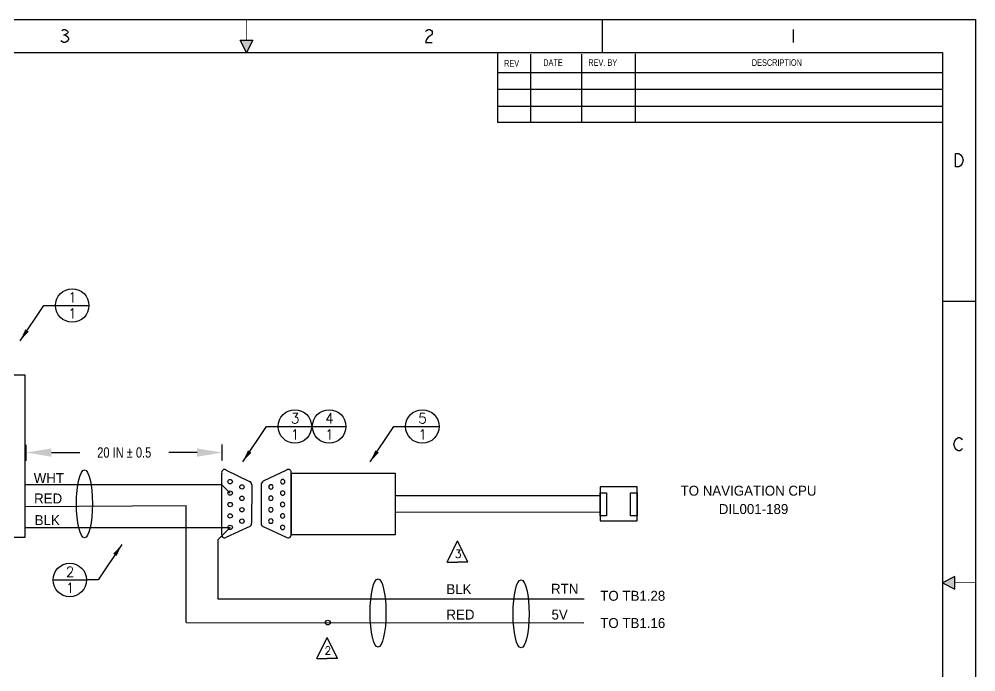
# Model space of a CAD drawing. Extents: x 0 to 22, y 0 to 17.
# Drawn here: x 7.57 to 22, y 7.15 to 17.01 of the extents above; entities that cross this region are included whole.
import ezdxf

# ---------------------------------------------------------------- set-up
doc = ezdxf.new("R2010")
doc.units = 0
doc.header["$LTSCALE"] = 1.21
doc.header["$MEASUREMENT"] = 0
doc.header["$PDMODE"] = 3
doc.header["$PDSIZE"] = 0.3125
doc.styles.add('BlockDiag', font='romans__.ttf')
doc.styles.get("Standard").update_dxf_attribs({"font": 'txt', "width": 0.8})
doc.dimstyles.get("Standard").update_dxf_attribs({"dimtxt": 0.15625, "dimasz": 0.1875, "dimexe": 0.396, "dimexo": 0.1375, "dimgap": 0.09, "dimtad": 0, "dimtih": 1, "dimtoh": 1, "dimdec": 4, "dimzin": 0, "dimdsep": 46, "dimtxsty": 'Standard', "dimcen": 0.198, "dimadec": 0, "dimazin": 0, "dimtfac": 1, "dimtdec": 4, "dimtofl": 0, "dimtmove": 0, "dimatfit": 3, "dimfxl": 1, "dimtolj": 1, "dimtzin": 0, "dimarcsym": 0})

# ---------------------------------------------------------------- blocks, each defined once
blk = doc.blocks.new('*U9')
blk.add_circle((0, 0), 0.0331)
blk = doc.blocks.new('*U10')
at = {"color": 0, "linetype": 'ByBlock', "lineweight": -2, "transparency": 16777216}
for p in [(0, 0), (0, -0.172), (0, -0.345), (0, -0.517), (0, -0.69)]:
    blk.add_blockref('*U9', p, dxfattribs=at)
blk = doc.blocks.new('*U12')
blk.add_circle((0, 0), 0.0331)
blk = doc.blocks.new('*U13')
at = {"color": 0, "linetype": 'ByBlock', "lineweight": -2, "transparency": 16777216}
for p in [(0, 0), (0, -0.172), (0, -0.345), (0, -0.517)]:
    blk.add_blockref('*U12', p, dxfattribs=at)
blk = doc.blocks.new('*U14')
blk.add_circle((0, 0), 0.0331)
blk = doc.blocks.new('*U15')
at = {"color": 0, "linetype": 'ByBlock', "lineweight": -2, "transparency": 16777216}
for p in [(0, 0), (0, -0.172), (0, -0.345), (0, -0.517), (0, -0.69)]:
    blk.add_blockref('*U14', p, dxfattribs=at)
blk = doc.blocks.new('*U16')
blk.add_circle((0, 0), 0.0331)
blk = doc.blocks.new('*U17')
at = {"color": 0, "linetype": 'ByBlock', "lineweight": -2, "transparency": 16777216}
for p in [(0, 0), (0, -0.172), (0, -0.345), (0, -0.517)]:
    blk.add_blockref('*U16', p, dxfattribs=at)
blk = doc.blocks.new('*D20')
at = {"color": 0, "lineweight": -2, "transparency": 16777216}
for p, q in [((8.055, 10.464), (8.481, 10.464)), ((10.254, 10.464), (9.828, 10.464))]:
    blk.add_line(p, q, dxfattribs=at)
at = {"color": 0, "transparency": 16777216}
for points in [[(8.055, 10.527), (8.055, 10.401), (7.675, 10.464)], [(10.254, 10.527), (10.254, 10.401), (10.634, 10.464)]]:
    blk.add_solid(points, dxfattribs=at)
at = {"layer": 'DEFPOINTS', "color": 0, "transparency": 16777216}
for p in [(7.675, 10.506), (7.675, 10.464), (10.634, 10.464)]:
    blk.add_point(p, dxfattribs=at)
at = {"color": 0, "transparency": 16777216, "insert": (9.154, 10.464), "char_height": 0.15625, "attachment_point": 5}
blk.add_mtext('\\A1;20 IN ± 0.5', dxfattribs=at)

msp = doc.modelspace()

# ---------------------------------------------------------------- hatches: boundary and pattern name
h = msp.add_hatch()
h.set_pattern_fill('ANSI31', color=256)
h.set_pattern_definition([(45, (2.6697, -0.6869), (-0.0883883, 0.0883883), [])])
h.paths.add_polyline_path([(12.26145, 7.36053), (12.18999, 7.36055, 1)])
h.paths.add_polyline_path([(12.18999, 7.36055), (12.26145, 7.36053, 1)])

# ---------------------------------------------------------------- linework, layer by layer
at = {"color": 7, "linetype": 'Continuous'}
for p, q in [((0, 17), (21.99996, 17)), ((16.37292, 16.5), (16.37292, 17)), ((21.99996, 17), (21.99996, 0)), ((10.99998, 16.5), (10.90498, 16.69)), ((10.90498, 16.69), (11.09498, 16.69)), ((11.09498, 16.69), (10.99998, 16.5)), ((0.5, 16.5), (21.49996, 16.5)), ((21.49996, 16.5), (21.49996, 0.5)), ((21.49996, 12.75), (21.99996, 12.75)), ((21.68996, 8.595), (21.49996, 8.5)), ((21.68996, 8.405), (21.68996, 8.595)), ((21.49996, 8.5), (21.68996, 8.405))]:
    msp.add_line(p, q, dxfattribs=at)
at = {"color": 2, "linetype": 'Continuous'}
for p, q in [((8.2375, 16.76667), (8.2625, 16.76667)), ((19.24996, 16.85), (19.24996, 16.65))]:
    msp.add_line(p, q, dxfattribs=at)
at = {"color": 2}
for p, q in [((14.78676, 16.48426), (14.78676, 15.44757)), ((15.28633, 16.47632), (15.28633, 15.44757)), ((16.05461, 16.47508), (16.05461, 15.44757)), ((16.86368, 16.48311), (16.86368, 15.44757)), ((21.4954, 16.19609), (14.78676, 16.19609)), ((21.4954, 15.94091), (14.78676, 15.94091)), ((21.4954, 15.68574), (14.78676, 15.68574)), ((21.4954, 15.44757), (14.78676, 15.44757))]:
    msp.add_line(p, q, dxfattribs=at)
for p, q in [((8.11679, 12.6838), (8.62143, 12.6838)), ((11.47669, 10.85823), (11.98132, 10.85823)), ((11.99456, 10.85823), (12.4992, 10.85823)), ((13.39995, 10.85823), (13.90459, 10.85823)), ((7.67531, 10.33882), (7.67531, 10.57927)), ((10.6336, 10.34365), (10.6336, 10.5841)), ((10.62418, 9.22747), (10.62535, 10.15027)), ((10.69238, 10.20049), (11.04553, 10.02971)), ((11.60448, 10.20066), (11.25089, 10.03078)), ((11.67021, 9.22747), (11.67138, 10.15027)), ((10.62513, 9.97908), (7.65287, 9.97908)), ((10.75176, 9.85245), (10.62513, 9.97908)), ((11.07803, 9.97868), (11.0748, 9.40048)), ((11.21826, 9.97983), (11.22002, 9.40163)), ((13.24937, 9.81473), (16.33474, 9.81473)), ((10.08677, 9.65915), (7.65287, 9.64594)), ((10.08677, 7.89811), (10.08677, 9.65915)), ((13.24937, 9.5669), (16.33474, 9.56742)), ((7.65287, 9.33507), (10.75176, 9.33507)), ((10.75176, 9.33507), (10.56417, 9.14748)), ((11.04667, 9.34691), (10.6983, 9.18849)), ((11.24801, 9.34799), (11.59598, 9.18867)), ((10.56417, 9.14748), (10.56417, 8.259)), ((14.02573, 8.8124), (14.18309, 9.13105)), ((14.34045, 8.8124), (14.18309, 9.13105)), ((14.02573, 8.8124), (14.18309, 8.8124)), ((14.34045, 8.8124), (14.18309, 8.8124)), ((8.08038, 8.54216), (8.58502, 8.54216)), ((10.56417, 8.259), (16.09525, 8.259)), ((10.08677, 7.89811), (16.08859, 7.89703)), ((12.05955, 7.35396), (12.21691, 7.67261)), ((12.37426, 7.35396), (12.21691, 7.67261)), ((12.05955, 7.35396), (12.21691, 7.35396)), ((12.37426, 7.35396), (12.21691, 7.35396))]:
    msp.add_line(p, q)
at = {"color": 7, "linetype": 'Continuous', "const_width": 0.01}
for points in [[(10.99998, 17), (10.99998, 16.69)], [(21.99996, 8.5), (21.68996, 8.5)]]:
    msp.add_lwpolyline(points, dxfattribs=at)
at = {"color": 2, "linetype": 'Continuous'}
for points in [[(8.2125, 16.83334), (8.2375, 16.85), (8.2625, 16.85), (8.2875, 16.83334), (8.3, 16.81667), (8.3, 16.8), (8.2875, 16.78334), (8.2625, 16.76667), (8.2875, 16.75)], [(8.2875, 16.75), (8.3125, 16.71667), (8.3125, 16.7)], [(13.70173, 16.81667), (13.71423, 16.83334), (13.73923, 16.85), (13.76423, 16.85), (13.78923, 16.83334), (13.80173, 16.81667), (13.80173, 16.78334), (13.78923, 16.76667), (13.76423, 16.75), (13.73923, 16.73333), (13.71423, 16.7), (13.70173, 16.65), (13.80173, 16.65)], [(8.3125, 16.7), (8.2875, 16.66667), (8.2625, 16.65), (8.2375, 16.65), (8.2125, 16.66667), (8.2, 16.68334)], [(21.79996, 14.825), (21.77496, 14.79167), (21.74996, 14.775), (21.69996, 14.775), (21.69996, 14.975)], [(21.69996, 14.975), (21.74996, 14.975), (21.77496, 14.95833)], [(21.77496, 14.95833), (21.79996, 14.925), (21.81246, 14.875), (21.79996, 14.825)], [(21.71246, 10.6732), (21.73746, 10.68987), (21.76246, 10.68987), (21.78746, 10.6732), (21.79996, 10.65653)], [(21.79996, 10.5232), (21.78746, 10.50653), (21.76246, 10.48987), (21.73746, 10.48987), (21.71246, 10.50653), (21.69996, 10.5232), (21.68746, 10.53987), (21.67496, 10.58987), (21.68746, 10.63987), (21.71246, 10.6732)]]:
    msp.add_lwpolyline(points, dxfattribs=at)
for points in [[(7.22431, 11.63801), (7.65287, 11.63801), (7.65287, 9.18255), (7.22431, 9.18255)], [(11.67021, 9.22747), (13.24937, 9.22747), (13.24937, 10.15027), (11.67021, 10.15027)], [(16.33474, 9.43497), (16.89227, 9.43497), (16.89227, 9.94648), (16.33474, 9.94648)], [(16.33474, 9.85456), (16.43272, 9.85456), (16.43272, 9.51008), (16.33474, 9.51008)], [(16.79429, 9.85456), (16.89227, 9.85456), (16.89227, 9.51008), (16.79429, 9.51008)]]:
    msp.add_lwpolyline(points, close=True)
for centre, radius in [((8.36841, 12.6838), 0.25302), ((11.72831, 10.85823), 0.25302), ((12.24618, 10.85823), 0.25302), ((13.65157, 10.85823), 0.25302), ((8.332, 8.54216), 0.25302), ((12.22572, 7.89798), 0.03573)]:
    msp.add_circle(centre, radius)
for centre, radius, start, end in [((10.66694, 10.16459), 0.04399, 54.684759, 199.004453), ((11.62982, 10.1647), 0.04399, 340.849949, 125.169644), ((11.01987, 9.97751), 0.05817, 1.155976, 63.821632), ((11.27642, 9.97851), 0.05817, 116.03277, 178.698426), ((11.01674, 9.3968), 0.05817, 300.965379, 3.631035), ((11.27807, 9.39779), 0.05817, 176.223367, 238.889024), ((10.66751, 9.21991), 0.04399, 170.097568, 314.417263), ((11.62685, 9.22002), 0.04399, 225.43714, 9.756834)]:
    msp.add_arc(centre, radius, start, end)
for centre in [(8.55333, 9.69), (12.98331, 8.04397), (15.14234, 8.03066)]:
    msp.add_ellipse(centre, major_axis=(0, 0.51503), ratio=0.23324345)
at = {"color": 7, "linetype": 'Continuous'}
for points in [[(10.99998, 16.5), (10.90498, 16.69), (11.09498, 16.69)], [(21.68996, 8.595), (21.68996, 8.405), (21.49996, 8.5)]]:
    msp.add_solid(points, dxfattribs=at)

# ---------------------------------------------------------------- block references
for name, p in [('*U10', (10.75176, 10.02491)), ('*U13', (10.92932, 9.94569))]:
    msp.add_blockref(name, p)
at = {"xscale": -1, "rotation": 359.8544022617676}
for name, p in [('*U17', (11.36689, 9.94646)), ('*U15', (11.54465, 10.02523))]:
    msp.add_blockref(name, p, dxfattribs=at)

# ---------------------------------------------------------------- texts
at = {"style": 'BlockDiag'}
for s, height, p in [('1', 0.15172, (8.30741, 12.73021)), ('1', 0.15172, (8.30741, 12.48709)), ('3', 0.15172, (11.66731, 10.90465)), ('4', 0.15172, (12.18518, 10.90465)), ('5', 0.15172, (13.59057, 10.90465)), ('1', 0.15172, (11.66731, 10.66153)), ('1', 0.15172, (12.18518, 10.66153)), ('1', 0.15172, (13.59057, 10.66153)), ('3', 0.11925, (14.14049, 8.87546)), ('2', 0.15172, (8.271, 8.58858)), ('1', 0.15172, (8.271, 8.34546)), ('2', 0.11925, (12.17431, 7.41702))]:
    msp.add_text(s, height=height, dxfattribs=at).set_placement(p)
for s, p in [('WHT', (7.78755, 10.00428)), ('TO NAVIGATION CPU', (17.54935, 9.81362)), ('RED', (7.79378, 9.69674)), ('DIL001-189', (18.12618, 9.53692)), ('BLK', (7.80215, 9.36949)), ('BLK', (14.01522, 8.32773)), ('RTN', (15.59452, 8.33339)), ('TO TB1.28', (16.33679, 8.22763)), ('RED', (14.01522, 7.94437)), ('5V', (15.60118, 7.94437)), ('TO TB1.16', (16.33679, 7.81678))]:
    msp.add_text(s, height=0.15).set_placement(p)
at = {"color": 2, "char_height": 0.1, "attachment_point": 1}
for s, insert, width in [('REV', (14.88519, 16.38797), 0.2992), ('DATE', (15.4767, 16.39898), 0.394338), ('REV. BY', (16.15659, 16.39963), 0.686692), ('DESCRIPTION', (18.6246, 16.39963), 1.0402363)]:
    msp.add_mtext(s, dxfattribs=dict(at, insert=insert, width=width))

# ---------------------------------------------------------------- dimensions: what is measured, and where the dimension line sits
dim = msp.add_linear_dim(base=(7.67504, 10.46388), p1=(10.6336, 10.46388), p2=(7.67504, 10.50591), angle=180, text='20 IN ± 0.5', dimstyle='Standard', override={"dimasz": 0.38, "dimexo": 0.6625, "dimse1": 1, "dimse2": 1})
dim.commit()
dim.dimension.update_dxf_attribs({"geometry": '*D20', "text_midpoint": (9.15432, 10.46388)})

# ---------------------------------------------------------------- leaders
for points in [[(7.58202, 12.15067), (7.94065, 12.68387), (8.1154, 12.6838)], [(10.94191, 10.3251), (11.30055, 10.85831), (11.47529, 10.85823)], [(12.86518, 10.3251), (13.22381, 10.85831), (13.39856, 10.85823)], [(9.11701, 9.07528), (8.75837, 8.54208), (8.58362, 8.54216)]]:
    msp.add_leader(points, dimstyle='Standard', override={"dimgap": 0.09, "dimtad": 0})

doc.saveas('drawing.dxf')
